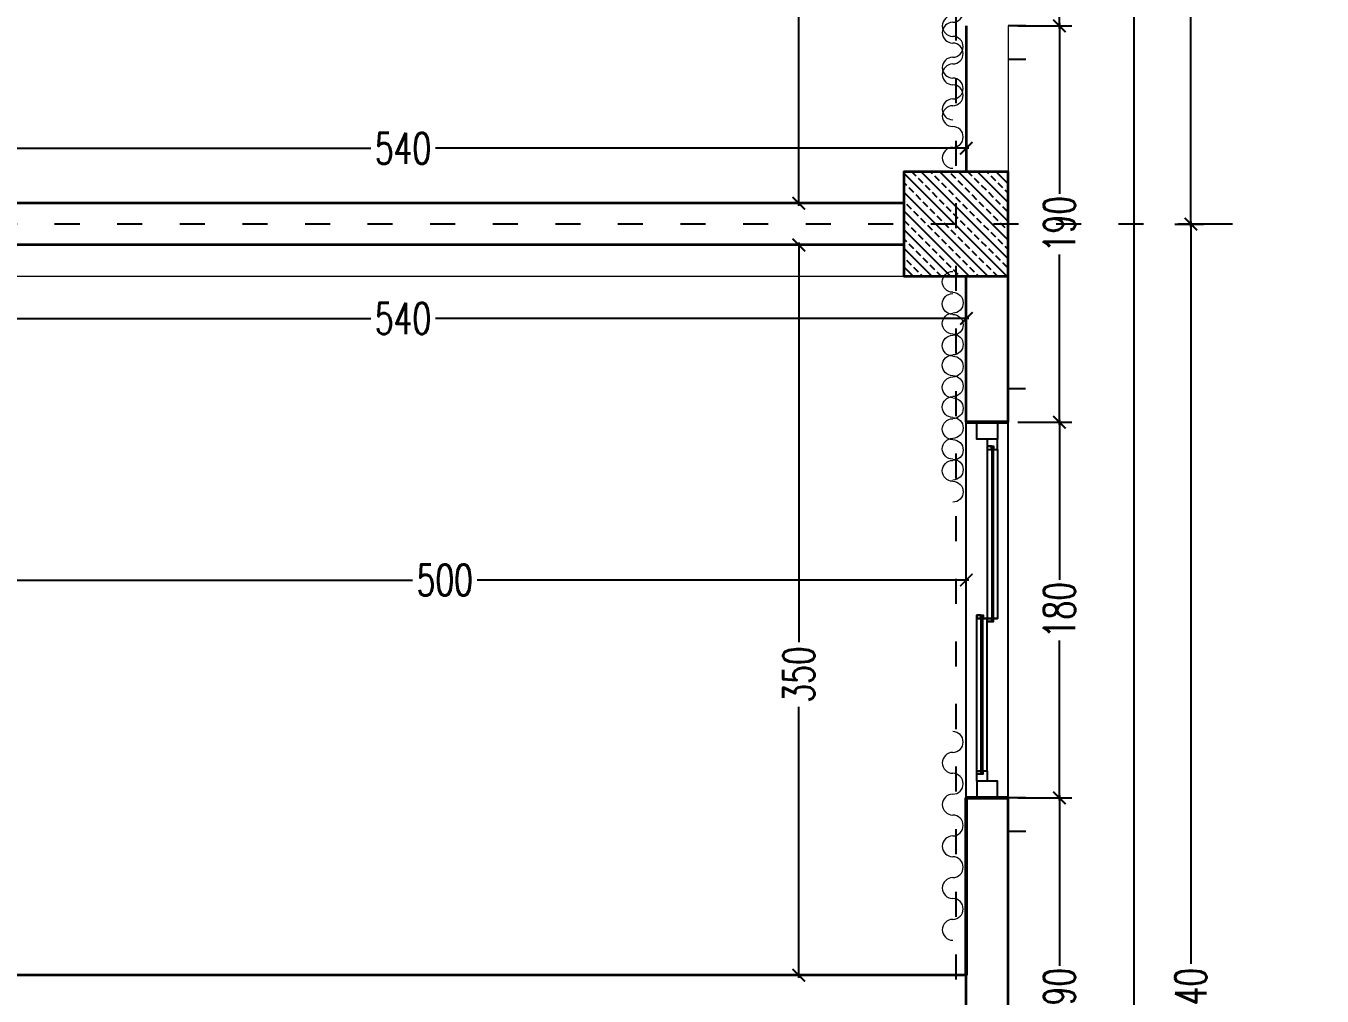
# Model space of a CAD drawing. Header units: centimetres. Extents: x -3207095 to 15275363, y -32656 to 4798027.
# Drawn here: x 701324 to 701946, y 4437710 to 4438175 of the extents above; entities that cross this region are included whole.
import ezdxf

# ---------------------------------------------------------------- set-up
doc = ezdxf.new("R2010")
doc.units = ezdxf.units.CM
doc.linetypes.add('ACAD_ISO03W100', pattern=[30, 12, -18])
doc.linetypes.add('DUZ', pattern=[500, 500])
doc.layers.get('0').update_dxf_attribs({"color": 1, "linetype": 'DUZ'})
for name, color, linetype in [('AGAC', 116, 'Continuous'), ('DIM', 1, 'DUZ'), ('KOLTAR_F', 145, 'Continuous'), ('PEN', 161, 'Continuous'), ('söve', 26, 'DUZ')]:
    doc.layers.add(name, color=color, linetype=linetype)
for name, color, linetype, lineweight in [('cam', 143, 'Continuous', 20), ('DUV', 220, 'Continuous', 50), ('DUVAR', 7, 'Continuous', 35), ('FE_PERDE', 205, 'Continuous', 15), ('gor25', 142, 'Continuous', 25), ('iç duvar', 7, 'Continuous', 50), ('KOLON_F', 3, 'Continuous', 35)]:
    doc.layers.add(name, color=color, linetype=linetype, lineweight=lineweight)
doc.styles.add('DIM', font='ROMANSTW.SHX', dxfattribs={"width": 0.7})
doc.dimstyles.new('1_100', dxfattribs={"dimtxt": 15, "dimasz": 6, "dimexe": 6, "dimexo": 0, "dimgap": 2, "dimtad": 0, "dimdec": 1, "dimzin": 11, "dimdsep": 46, "dimtxsty": 'DIM', "dimblk": 'ARCHTICK', "dimcen": 3, "dimdle": 1.25, "dimclrt": 2, "dimadec": 0, "dimazin": 0, "dimtfac": 1.25, "dimtdec": 1, "dimtix": 1, "dimtofl": 0, "dimtmove": 1, "dimatfit": 3, "dimldrblk": 'ARCHTICK', "dimfxl": 20, "dimfxlon": 1, "dimtolj": 1, "dimtzin": 0, "dimarcsym": 0})
pattern_1 = [(135, (5203197.566, 3777471.098), (-4.4901280605, -4.4901280605), []), (135, (5203197.566, 3777475.588), (-4.4901280605, -4.4901280605), [3.175, -1.5875])]

# ---------------------------------------------------------------- blocks, each defined once
blk = doc.blocks.new('GEN_BLOCK00601')
at = {"linetype": 'Continuous', "ltscale": 50}
for centre, start, end in [((50, 50), 0, 180), ((250, 50), 0, 180), ((450, 50), 0, 180), ((650, 50), 0, 180), ((850, 50), 0, 180), ((150, 50), 180, 0), ((350, 50), 180, 0), ((550, 50), 180, 0), ((750, 50), 180, 0), ((950, 50), 180, 0)]:
    blk.add_arc(centre, 50, start, end, dxfattribs=at)
for tag in ['Sfb', 'FLOOR']:
    blk.add_attdef(tag, (0, 0), '', height=1)
blk = doc.blocks.new('_ArchTick')
at = {"color": 0, "linetype": 'ByBlock', "const_width": 0.15}
blk.add_lwpolyline([(-0.5, -0.5), (0.5, 0.5)], dxfattribs=at)
blk = doc.blocks.new('*D5177')
at = {"layer": 'Defpoints', "color": 0, "linetype": 'Continuous', "lineweight": 5, "transparency": 16777216}
for p in [(701795.1, 4437804.58), (701819.72, 4437804.58), (701795.1, 4437614.58)]:
    blk.add_point(p, dxfattribs=at)
at = {"layer": 'DIM', "color": 0, "linetype": 'Continuous', "lineweight": -2, "transparency": 16777216}
for p, q in [((701799.72, 4437804.58), (701825.72, 4437804.58)), ((701819.72, 4437805.83), (701819.72, 4437724.08)), ((701819.72, 4437613.33), (701819.72, 4437695.08)), ((701799.72, 4437614.58), (701825.72, 4437614.58))]:
    blk.add_line(p, q, dxfattribs=at)
at = {"layer": 'DIM', "color": 0, "linetype": 'Continuous', "lineweight": -2, "transparency": 16777216, "xscale": 6, "yscale": 6, "zscale": 6}
for p, rotation in [((701819.72, 4437804.58), 90), ((701819.72, 4437614.58), 270)]:
    blk.add_blockref('_ArchTick', p, dxfattribs=dict(at, rotation=rotation))
at = {"layer": 'DIM', "color": 2, "linetype": 'Continuous', "lineweight": 5, "transparency": 16777216, "insert": (701819.72, 4437709.58), "char_height": 15, "attachment_point": 5, "rotation": 90, "style": 'DIM'}
blk.add_mtext('\\A1;190', dxfattribs=at)
blk = doc.blocks.new('*D5178')
at = {"layer": 'Defpoints', "color": 0, "linetype": 'Continuous', "lineweight": 5, "transparency": 16777216}
for p in [(701795.1, 4437984.58), (701819.72, 4437984.58), (701795.1, 4437804.58)]:
    blk.add_point(p, dxfattribs=at)
at = {"layer": 'DIM', "color": 0, "linetype": 'Continuous', "lineweight": -2, "transparency": 16777216}
for p, q in [((701799.72, 4437984.58), (701825.72, 4437984.58)), ((701819.72, 4437985.83), (701819.72, 4437909.08)), ((701819.72, 4437803.33), (701819.72, 4437880.08)), ((701799.72, 4437804.58), (701825.72, 4437804.58))]:
    blk.add_line(p, q, dxfattribs=at)
at = {"layer": 'DIM', "color": 0, "linetype": 'Continuous', "lineweight": -2, "transparency": 16777216, "xscale": 6, "yscale": 6, "zscale": 6}
for p, rotation in [((701819.72, 4437984.58), 90), ((701819.72, 4437804.58), 270)]:
    blk.add_blockref('_ArchTick', p, dxfattribs=dict(at, rotation=rotation))
at = {"layer": 'DIM', "color": 2, "linetype": 'Continuous', "lineweight": 5, "transparency": 16777216, "insert": (701819.72, 4437894.58), "char_height": 15, "attachment_point": 5, "rotation": 90, "style": 'DIM'}
blk.add_mtext('\\A1;180', dxfattribs=at)
blk = doc.blocks.new('*D5179')
at = {"layer": 'Defpoints', "color": 0, "linetype": 'Continuous', "lineweight": 5, "transparency": 16777216}
for p in [(701795.1, 4438174.58), (701819.72, 4438174.58), (701795.1, 4437984.58)]:
    blk.add_point(p, dxfattribs=at)
at = {"layer": 'DIM', "color": 0, "linetype": 'Continuous', "lineweight": -2, "transparency": 16777216}
for p, q in [((701799.72, 4438174.58), (701825.72, 4438174.58)), ((701819.72, 4438175.83), (701819.72, 4438094.08)), ((701819.72, 4437983.33), (701819.72, 4438065.08)), ((701799.72, 4437984.58), (701825.72, 4437984.58))]:
    blk.add_line(p, q, dxfattribs=at)
at = {"layer": 'DIM', "color": 0, "linetype": 'Continuous', "lineweight": -2, "transparency": 16777216, "xscale": 6, "yscale": 6, "zscale": 6}
for p, rotation in [((701819.72, 4438174.58), 90), ((701819.72, 4437984.58), 270)]:
    blk.add_blockref('_ArchTick', p, dxfattribs=dict(at, rotation=rotation))
at = {"layer": 'DIM', "color": 2, "linetype": 'Continuous', "lineweight": 5, "transparency": 16777216, "insert": (701819.72, 4438079.58), "char_height": 15, "attachment_point": 5, "rotation": 90, "style": 'DIM'}
blk.add_mtext('\\A1;190', dxfattribs=at)
blk = doc.blocks.new('*D5180')
at = {"layer": 'Defpoints', "color": 0, "linetype": 'Continuous', "lineweight": 5, "transparency": 16777216}
for p in [(701795.1, 4438354.58), (701819.72, 4438354.58), (701795.1, 4438174.58)]:
    blk.add_point(p, dxfattribs=at)
at = {"layer": 'DIM', "color": 0, "linetype": 'Continuous', "lineweight": -2, "transparency": 16777216}
for p, q in [((701819.72, 4438355.83), (701819.72, 4438279.08)), ((701799.72, 4438354.58), (701825.72, 4438354.58)), ((701819.72, 4438173.33), (701819.72, 4438250.08)), ((701799.72, 4438174.58), (701825.72, 4438174.58))]:
    blk.add_line(p, q, dxfattribs=at)
at = {"layer": 'DIM', "color": 0, "linetype": 'Continuous', "lineweight": -2, "transparency": 16777216, "xscale": 6, "yscale": 6, "zscale": 6}
for p, rotation in [((701819.72, 4438354.58), 90), ((701819.72, 4438174.58), 270)]:
    blk.add_blockref('_ArchTick', p, dxfattribs=dict(at, rotation=rotation))
at = {"layer": 'DIM', "color": 2, "linetype": 'Continuous', "lineweight": 5, "transparency": 16777216, "insert": (701819.72, 4438264.58), "char_height": 15, "attachment_point": 5, "rotation": 90, "style": 'DIM'}
blk.add_mtext('\\A1;180', dxfattribs=at)
blk = doc.blocks.new('*D5187')
at = {"layer": 'Defpoints', "color": 0, "linetype": 'Continuous', "lineweight": 5, "transparency": 16777216}
for p in [(701875.12, 4438819.58), (701882.71, 4438079.58), (701945.63, 4438079.58)]:
    blk.add_point(p, dxfattribs=at)
at = {"layer": 'DIM', "color": 0, "linetype": 'Continuous', "lineweight": -2, "transparency": 16777216}
for p, q in [((701882.71, 4438820.83), (701882.71, 4438465.08)), ((701875.12, 4438819.58), (701888.71, 4438819.58)), ((701882.71, 4438078.33), (701882.71, 4438434.08)), ((701902.71, 4438079.58), (701876.71, 4438079.58))]:
    blk.add_line(p, q, dxfattribs=at)
at = {"layer": 'DIM', "color": 0, "linetype": 'Continuous', "lineweight": -2, "transparency": 16777216, "xscale": 6, "yscale": 6, "zscale": 6}
for p, rotation in [((701882.71, 4438819.58), 90), ((701882.71, 4438079.58), 270)]:
    blk.add_blockref('_ArchTick', p, dxfattribs=dict(at, rotation=rotation))
at = {"layer": 'DIM', "color": 2, "linetype": 'Continuous', "lineweight": 5, "transparency": 16777216, "insert": (701882.71, 4438449.58), "char_height": 15, "attachment_point": 5, "rotation": 90, "style": 'DIM'}
blk.add_mtext('\\A1;740', dxfattribs=at)
blk = doc.blocks.new('*D5188')
at = {"layer": 'Defpoints', "color": 0, "linetype": 'Continuous', "lineweight": 5, "transparency": 16777216}
for p in [(701875.12, 4438079.58), (701875.12, 4437339.58), (701882.71, 4437339.58)]:
    blk.add_point(p, dxfattribs=at)
at = {"layer": 'DIM', "color": 0, "linetype": 'Continuous', "lineweight": -2, "transparency": 16777216}
for p, q in [((701875.12, 4438079.58), (701888.71, 4438079.58)), ((701882.71, 4438080.83), (701882.71, 4437725.08)), ((701882.71, 4437338.33), (701882.71, 4437694.08)), ((701875.12, 4437339.58), (701888.71, 4437339.58))]:
    blk.add_line(p, q, dxfattribs=at)
at = {"layer": 'DIM', "color": 0, "linetype": 'Continuous', "lineweight": -2, "transparency": 16777216, "xscale": 6, "yscale": 6, "zscale": 6}
for p, rotation in [((701882.71, 4438079.58), 90), ((701882.71, 4437339.58), 270)]:
    blk.add_blockref('_ArchTick', p, dxfattribs=dict(at, rotation=rotation))
at = {"layer": 'DIM', "color": 2, "linetype": 'Continuous', "lineweight": 5, "transparency": 16777216, "insert": (701882.71, 4437709.58), "char_height": 15, "attachment_point": 5, "rotation": 90, "style": 'DIM'}
blk.add_mtext('\\A1;740', dxfattribs=at)
blk = doc.blocks.new('*D5191')
at = {"layer": 'Defpoints', "color": 0, "linetype": 'Continuous', "lineweight": 5, "transparency": 16777216}
for p in [(701825.72, 4439884.58), (701855.58, 4439884.58), (701825.72, 4436944.58)]:
    blk.add_point(p, dxfattribs=at)
at = {"layer": 'DIM', "color": 0, "linetype": 'Continuous', "lineweight": -2, "transparency": 16777216}
for p, q in [((701835.58, 4439884.58), (701861.58, 4439884.58)), ((701855.58, 4439885.83), (701855.58, 4438435.08)), ((701855.58, 4436943.33), (701855.58, 4438394.08)), ((701835.58, 4436944.58), (701861.58, 4436944.58))]:
    blk.add_line(p, q, dxfattribs=at)
at = {"layer": 'DIM', "color": 0, "linetype": 'Continuous', "lineweight": -2, "transparency": 16777216, "xscale": 6, "yscale": 6, "zscale": 6}
for p, rotation in [((701855.58, 4439884.58), 90), ((701855.58, 4436944.58), 270)]:
    blk.add_blockref('_ArchTick', p, dxfattribs=dict(at, rotation=rotation))
at = {"layer": 'DIM', "color": 2, "linetype": 'Continuous', "lineweight": 5, "transparency": 16777216, "insert": (701855.58, 4438414.58), "char_height": 15, "attachment_point": 5, "rotation": 90, "style": 'DIM'}
blk.add_mtext('\\A1;2940', dxfattribs=at)
blk = doc.blocks.new('*D5324')
at = {"layer": 'Defpoints', "color": 0, "linetype": 'Continuous', "lineweight": 5, "transparency": 16777216}
for p in [(701745.1, 4438439.58), (701694.82, 4438089.58), (701734.26, 4438089.58)]:
    blk.add_point(p, dxfattribs=at)
at = {"layer": 'DIM', "color": 0, "linetype": 'Continuous', "lineweight": -2, "transparency": 16777216}
for p, q in [((701714.82, 4438439.58), (701688.82, 4438439.58)), ((701694.82, 4438440.83), (701694.82, 4438310.74)), ((701694.82, 4438088.33), (701694.82, 4438279.74)), ((701714.82, 4438089.58), (701688.82, 4438089.58))]:
    blk.add_line(p, q, dxfattribs=at)
at = {"layer": 'DIM', "color": 0, "linetype": 'Continuous', "lineweight": -2, "transparency": 16777216, "xscale": 6, "yscale": 6, "zscale": 6}
for p, rotation in [((701694.82, 4438439.58), 90), ((701694.82, 4438089.58), 270)]:
    blk.add_blockref('_ArchTick', p, dxfattribs=dict(at, rotation=rotation))
at = {"layer": 'DIM', "color": 2, "linetype": 'Continuous', "lineweight": 5, "transparency": 16777216, "insert": (701694.82, 4438295.24), "char_height": 15, "attachment_point": 5, "rotation": 90, "style": 'DIM'}
blk.add_mtext('\\A1;350', dxfattribs=at)
blk = doc.blocks.new('*D5325')
at = {"layer": 'Defpoints', "color": 0, "linetype": 'Continuous', "lineweight": 5, "transparency": 16777216}
for p in [(701734.26, 4438069.58), (701694.82, 4437719.58), (701734.26, 4437719.58)]:
    blk.add_point(p, dxfattribs=at)
at = {"layer": 'DIM', "color": 0, "linetype": 'Continuous', "lineweight": -2, "transparency": 16777216}
for p, q in [((701714.82, 4438069.58), (701688.82, 4438069.58)), ((701694.82, 4438070.83), (701694.82, 4437879.2)), ((701694.82, 4437718.33), (701694.82, 4437848.2)), ((701714.82, 4437719.58), (701688.82, 4437719.58))]:
    blk.add_line(p, q, dxfattribs=at)
at = {"layer": 'DIM', "color": 0, "linetype": 'Continuous', "lineweight": -2, "transparency": 16777216, "xscale": 6, "yscale": 6, "zscale": 6}
for p, rotation in [((701694.82, 4438069.58), 90), ((701694.82, 4437719.58), 270)]:
    blk.add_blockref('_ArchTick', p, dxfattribs=dict(at, rotation=rotation))
at = {"layer": 'DIM', "color": 2, "linetype": 'Continuous', "lineweight": 5, "transparency": 16777216, "insert": (701694.82, 4437863.7), "char_height": 15, "attachment_point": 5, "rotation": 90, "style": 'DIM'}
blk.add_mtext('\\A1;350', dxfattribs=at)
blk = doc.blocks.new('*D5373')
at = {"layer": 'Defpoints', "color": 0, "linetype": 'Continuous', "lineweight": 5, "transparency": 16777216}
for p in [(701235.1, 4438035.58), (701775.1, 4438034.36), (701775.1, 4438033.27)]:
    blk.add_point(p, dxfattribs=at)
at = {"layer": 'DIM', "color": 0, "linetype": 'Continuous', "lineweight": -2, "transparency": 16777216}
for p, q in [((701775.1, 4438033.27), (701775.1, 4438040.36)), ((701233.85, 4438034.36), (701489.6, 4438034.36)), ((701235.1, 4438035.58), (701235.1, 4438028.36)), ((701776.35, 4438034.36), (701520.6, 4438034.36))]:
    blk.add_line(p, q, dxfattribs=at)
at = {"layer": 'DIM', "color": 0, "linetype": 'Continuous', "lineweight": -2, "transparency": 16777216, "xscale": 6, "yscale": 6, "zscale": 6, "rotation": 180}
blk.add_blockref('_ArchTick', (701235.1, 4438034.36), dxfattribs=at)
at = {"layer": 'DIM', "color": 0, "linetype": 'Continuous', "lineweight": -2, "transparency": 16777216, "xscale": 6, "yscale": 6, "zscale": 6}
blk.add_blockref('_ArchTick', (701775.1, 4438034.36), dxfattribs=at)
at = {"layer": 'DIM', "color": 2, "linetype": 'Continuous', "lineweight": 5, "transparency": 16777216, "insert": (701505.1, 4438034.36), "char_height": 15, "attachment_point": 5, "style": 'DIM'}
blk.add_mtext('\\A1;540', dxfattribs=at)
blk = doc.blocks.new('*D5386')
at = {"layer": 'Defpoints', "color": 0, "linetype": 'Continuous', "lineweight": 5, "transparency": 16777216}
for p in [(701775.1, 4437909), (701275.1, 4437894.58), (701775.1, 4437894.58)]:
    blk.add_point(p, dxfattribs=at)
at = {"layer": 'DIM', "color": 0, "linetype": 'Continuous', "lineweight": -2, "transparency": 16777216}
for p, q in [((701275.1, 4437894.58), (701275.1, 4437915)), ((701775.1, 4437894.58), (701775.1, 4437915)), ((701273.85, 4437909), (701509.6, 4437909)), ((701776.35, 4437909), (701540.6, 4437909))]:
    blk.add_line(p, q, dxfattribs=at)
at = {"layer": 'DIM', "color": 0, "linetype": 'Continuous', "lineweight": -2, "transparency": 16777216, "xscale": 6, "yscale": 6, "zscale": 6, "rotation": 180}
blk.add_blockref('_ArchTick', (701275.1, 4437909), dxfattribs=at)
at = {"layer": 'DIM', "color": 0, "linetype": 'Continuous', "lineweight": -2, "transparency": 16777216, "xscale": 6, "yscale": 6, "zscale": 6}
blk.add_blockref('_ArchTick', (701775.1, 4437909), dxfattribs=at)
at = {"layer": 'DIM', "color": 2, "linetype": 'Continuous', "lineweight": 5, "transparency": 16777216, "insert": (701525.1, 4437909), "char_height": 15, "attachment_point": 5, "style": 'DIM'}
blk.add_mtext('\\A1;500', dxfattribs=at)
blk = doc.blocks.new('*D5098')
at = {"layer": 'Defpoints', "color": 0, "linetype": 'Continuous', "lineweight": 5, "transparency": 16777216}
for p in [(701235.1, 4438115.91), (701775.1, 4438115.91), (701775.1, 4438115.91)]:
    blk.add_point(p, dxfattribs=at)
at = {"layer": 'DIM', "color": 0, "linetype": 'Continuous', "lineweight": -2, "transparency": 16777216}
for p, q in [((701235.1, 4438115.91), (701235.1, 4438121.91)), ((701775.1, 4438115.91), (701775.1, 4438121.91)), ((701233.85, 4438115.91), (701489.6, 4438115.91)), ((701776.35, 4438115.91), (701520.6, 4438115.91))]:
    blk.add_line(p, q, dxfattribs=at)
at = {"layer": 'DIM', "color": 0, "linetype": 'Continuous', "lineweight": -2, "transparency": 16777216, "xscale": 6, "yscale": 6, "zscale": 6, "rotation": 180}
blk.add_blockref('_ArchTick', (701235.1, 4438115.91), dxfattribs=at)
at = {"layer": 'DIM', "color": 0, "linetype": 'Continuous', "lineweight": -2, "transparency": 16777216, "xscale": 6, "yscale": 6, "zscale": 6}
blk.add_blockref('_ArchTick', (701775.1, 4438115.91), dxfattribs=at)
at = {"layer": 'DIM', "color": 2, "linetype": 'Continuous', "lineweight": 5, "transparency": 16777216, "insert": (701505.1, 4438115.91), "char_height": 15, "attachment_point": 5, "style": 'DIM'}
blk.add_mtext('\\A1;540', dxfattribs=at)

msp = doc.modelspace()

# ---------------------------------------------------------------- hatches: boundary and pattern name
at = {"layer": 'KOLTAR_F'}
h = msp.add_hatch(dxfattribs=at)
h.set_pattern_fill('ANSI33', color=256, angle=90, style=0)
h.set_pattern_definition(pattern_1)
h.paths.add_polyline_path([(701795.1, 4438054.58), (701795.1, 4438104.58), (701745.1, 4438104.58), (701745.1, 4438054.58)])
h = msp.add_hatch(dxfattribs=at)
h.set_pattern_fill('ANSI33', color=256, angle=90, style=0)
h.set_pattern_definition(pattern_1)
h.paths.add_polyline_path([(701795.1, 4438054.58), (701795.1, 4438104.58), (701745.1, 4438104.58), (701745.1, 4438054.58)])
h = msp.add_hatch(dxfattribs=at)
h.set_pattern_fill('ANSI33', color=256, angle=90, style=0)
h.set_pattern_definition(pattern_1)
h.paths.add_polyline_path([(701795.1, 4438054.58), (701795.1, 4438104.58), (701745.1, 4438104.58), (701745.1, 4438054.58)])
h = msp.add_hatch(dxfattribs=at)
h.set_pattern_fill('ANSI33', color=256, angle=90, style=0)
h.set_pattern_definition(pattern_1)
h.paths.add_polyline_path([(701795.1, 4438054.58), (701795.1, 4438104.58), (701745.1, 4438104.58), (701745.1, 4438054.58)])

# ---------------------------------------------------------------- linework, layer by layer
at = {"color": 232, "linetype": 'ACAD_ISO03W100'}
for p, q in [((701770.1, 4439979.58), (701770.1, 4436849.58)), ((701890.1, 4438079.58), (697950.1, 4438079.58))]:
    msp.add_line(p, q, dxfattribs=at)
at = {"layer": 'AGAC'}
for p, q in [((701775.1, 4437804.58), (701775.1, 4437984.58)), ((701775.1, 4437804.58), (701775.1, 4437984.58)), ((701795.1, 4437804.58), (701795.1, 4437984.58)), ((701795.1, 4437804.58), (701795.1, 4437984.58))]:
    msp.add_line(p, q, dxfattribs=at)
at = {"layer": 'cam'}
for p, q in [((701787.1, 4437973.08), (701787.1, 4437889.08)), ((701787.1, 4437973.08), (701787.1, 4437889.08)), ((701787.6, 4437973.08), (701787.6, 4437889.08)), ((701787.6, 4437973.08), (701787.6, 4437889.08)), ((701788.1, 4437973.08), (701788.1, 4437889.08)), ((701788.1, 4437973.08), (701788.1, 4437889.08)), ((701782.1, 4437816.08), (701782.1, 4437892.08)), ((701782.1, 4437816.08), (701782.1, 4437892.08)), ((701782.6, 4437816.08), (701782.6, 4437892.08)), ((701782.6, 4437816.08), (701782.6, 4437892.08)), ((701783.1, 4437816.08), (701783.1, 4437892.08)), ((701783.1, 4437816.08), (701783.1, 4437892.08))]:
    msp.add_line(p, q, dxfattribs=at)
at = {"layer": 'DUV'}
for p, q in [((701775.1, 4437984.58), (701795.1, 4437984.58)), ((701775.1, 4437984.58), (701795.1, 4437984.58)), ((701775.1, 4437984.58), (701795.1, 4437984.58)), ((701775.1, 4437984.58), (701795.1, 4437984.58)), ((701775.1, 4437804.58), (701795.1, 4437804.58)), ((701775.1, 4437804.58), (701775.1, 4437719.58)), ((701775.1, 4437804.58), (701795.1, 4437804.58)), ((701775.1, 4437804.58), (701795.1, 4437804.58)), ((701775.1, 4437804.58), (701795.1, 4437804.58))]:
    msp.add_line(p, q, dxfattribs=at)
at = {"layer": 'DUVAR'}
for p, q in [((701775.1, 4438174.58), (701775.1, 4438104.58)), ((701775.1, 4438174.58), (701775.1, 4438104.58)), ((701745.1, 4438089.58), (701275.1, 4438089.58)), ((701745.1, 4438069.58), (701275.1, 4438069.58)), ((701775.1, 4437984.58), (701775.1, 4438054.58)), ((701775.1, 4437984.58), (701775.1, 4438054.58)), ((701795.1, 4437984.58), (701795.1, 4438054.58)), ((701795.1, 4437984.58), (701795.1, 4438054.58)), ((701775.1, 4437984.58), (701795.1, 4437984.58)), ((701775.1, 4437984.58), (701795.1, 4437984.58)), ((701775.1, 4437804.58), (701795.1, 4437804.58)), ((701775.1, 4437614.58), (701775.1, 4437804.58)), ((701775.1, 4437719.58), (701775.1, 4437804.58)), ((701775.1, 4437804.58), (701795.1, 4437804.58)), ((701795.1, 4437614.58), (701795.1, 4437804.58)), ((701775.1, 4437719.58), (701275.1, 4437719.58))]:
    msp.add_line(p, q, dxfattribs=at)
at = {"layer": 'gor25'}
for p, q in [((701785.1, 4437971.58), (701785.1, 4437890.58)), ((701785.1, 4437971.58), (701785.1, 4437890.58)), ((701790.1, 4437971.58), (701790.1, 4437890.58)), ((701790.1, 4437971.58), (701790.1, 4437890.58)), ((701780.1, 4437817.58), (701780.1, 4437890.58)), ((701780.1, 4437817.58), (701780.1, 4437890.58)), ((701785.1, 4437817.58), (701785.1, 4437890.58)), ((701785.1, 4437817.58), (701785.1, 4437890.58))]:
    msp.add_line(p, q, dxfattribs=at)
at = {"layer": 'iç duvar', "color": 7, "lineweight": 18}
for p, q in [((701795.1, 4438174.58), (701795.1, 4438104.58)), ((701795.1, 4438174.58), (701795.1, 4438104.58)), ((701795.1, 4437614.58), (701795.1, 4437804.58))]:
    msp.add_line(p, q, dxfattribs=at)
at = {"layer": 'iç duvar', "color": 252, "linetype": 'Continuous', "lineweight": 5, "true_color": 0x939598}
msp.add_line((701275.1, 4438054.58), (701745.1, 4438054.58), dxfattribs=at)
at = {"layer": 'KOLON_F'}
msp.add_lwpolyline([(701795.1, 4438054.58), (701795.1, 4438104.58), (701745.1, 4438104.58), (701745.1, 4438054.58)], close=True, dxfattribs=at)
msp.add_lwpolyline([(701795.1, 4438054.58), (701795.1, 4438104.58), (701745.1, 4438104.58), (701745.1, 4438054.58)], close=True, dxfattribs=at)
msp.add_lwpolyline([(701795.1, 4438054.58), (701795.1, 4438104.58), (701745.1, 4438104.58), (701745.1, 4438054.58)], close=True, dxfattribs=at)
msp.add_lwpolyline([(701795.1, 4438054.58), (701795.1, 4438104.58), (701745.1, 4438104.58), (701745.1, 4438054.58)], close=True, dxfattribs=at)
at = {"layer": 'PEN'}
for points in [[(701790.1, 4437976.58), (701790.1, 4437976.58), (701780.1, 4437976.58), (701780.1, 4437984.58), (701780.1, 4437984.58), (701790.1, 4437984.58), (701790.1, 4437984.58), (701790.1, 4437984.58), (701790.1, 4437976.58)], [(701790.1, 4437976.58), (701790.1, 4437976.58), (701780.1, 4437976.58), (701780.1, 4437984.58), (701780.1, 4437984.58), (701790.1, 4437984.58), (701790.1, 4437984.58), (701790.1, 4437984.58), (701790.1, 4437976.58)], [(701790.1, 4437976.58), (701790.1, 4437976.58), (701785.1, 4437976.58), (701785.1, 4437973.08), (701787.1, 4437973.08), (701788.1, 4437973.08), (701788.1, 4437971.58), (701790.1, 4437971.58), (701790.1, 4437976.58)], [(701790.1, 4437976.58), (701790.1, 4437976.58), (701785.1, 4437976.58), (701785.1, 4437973.08), (701787.1, 4437973.08), (701788.1, 4437973.08), (701788.1, 4437971.58), (701790.1, 4437971.58), (701790.1, 4437976.58)], [(701785.1, 4437973.08), (701785.1, 4437971.58), (701787.1, 4437971.58), (701787.1, 4437973.08)], [(701785.1, 4437973.08), (701785.1, 4437971.58), (701787.1, 4437971.58), (701787.1, 4437973.08)], [(701785.1, 4437890.58), (701785.1, 4437890.58), (701780.1, 4437890.58), (701780.1, 4437892.08), (701782.1, 4437892.08), (701783.1, 4437892.08), (701783.1, 4437890.58), (701785.1, 4437890.58), (701785.1, 4437890.58)], [(701780.1, 4437892.08), (701780.1, 4437890.58), (701782.1, 4437890.58), (701782.1, 4437892.08)], [(701785.1, 4437890.58), (701785.1, 4437890.58), (701780.1, 4437890.58), (701780.1, 4437892.08), (701782.1, 4437892.08), (701783.1, 4437892.08), (701783.1, 4437890.58), (701785.1, 4437890.58), (701785.1, 4437890.58)], [(701780.1, 4437892.08), (701780.1, 4437890.58), (701782.1, 4437890.58), (701782.1, 4437892.08)], [(701785.1, 4437889.08), (701785.1, 4437890.58), (701787.1, 4437890.58), (701787.1, 4437889.08)], [(701790.1, 4437890.58), (701790.1, 4437890.58), (701785.1, 4437890.58), (701785.1, 4437889.08), (701787.1, 4437889.08), (701788.1, 4437889.08), (701788.1, 4437890.58), (701790.1, 4437890.58), (701790.1, 4437890.58)], [(701785.1, 4437889.08), (701785.1, 4437890.58), (701787.1, 4437890.58), (701787.1, 4437889.08)], [(701790.1, 4437890.58), (701790.1, 4437890.58), (701785.1, 4437890.58), (701785.1, 4437889.08), (701787.1, 4437889.08), (701788.1, 4437889.08), (701788.1, 4437890.58), (701790.1, 4437890.58), (701790.1, 4437890.58)], [(701785.1, 4437812.58), (701785.1, 4437812.58), (701780.1, 4437812.58), (701780.1, 4437816.08), (701782.1, 4437816.08), (701783.1, 4437816.08), (701783.1, 4437817.58), (701785.1, 4437817.58), (701785.1, 4437812.58)], [(701780.1, 4437816.08), (701780.1, 4437817.58), (701782.1, 4437817.58), (701782.1, 4437816.08)], [(701785.1, 4437812.58), (701785.1, 4437812.58), (701780.1, 4437812.58), (701780.1, 4437816.08), (701782.1, 4437816.08), (701783.1, 4437816.08), (701783.1, 4437817.58), (701785.1, 4437817.58), (701785.1, 4437812.58)], [(701780.1, 4437816.08), (701780.1, 4437817.58), (701782.1, 4437817.58), (701782.1, 4437816.08)], [(701790.1, 4437812.58), (701790.1, 4437812.58), (701780.1, 4437812.58), (701780.1, 4437804.58), (701780.1, 4437804.58), (701790.1, 4437804.58), (701790.1, 4437804.58), (701790.1, 4437804.58), (701790.1, 4437812.58)], [(701790.1, 4437812.58), (701790.1, 4437812.58), (701780.1, 4437812.58), (701780.1, 4437804.58), (701780.1, 4437804.58), (701790.1, 4437804.58), (701790.1, 4437804.58), (701790.1, 4437804.58), (701790.1, 4437812.58)]]:
    msp.add_lwpolyline(points, close=True, dxfattribs=at)
at = {"layer": 'söve'}
for p, q in [((701803.68, 4438174.58), (701795.1, 4438174.58)), ((701803.68, 4438158.45), (701795.1, 4438158.45)), ((701803.68, 4438158.45), (701795.1, 4438158.45)), ((701803.47, 4438000.71), (701795.1, 4438000.71)), ((701803.68, 4437804.58), (701795.1, 4437804.58)), ((701803.68, 4437788.45), (701795.1, 4437788.45))]:
    msp.add_line(p, q, dxfattribs=at)

# ---------------------------------------------------------------- block references
at = {"layer": 'FE_PERDE', "yscale": 0.100000202655411, "zscale": 0.100000202655411}
for p, xscale, rotation in [((701773.6, 4438129.58), 0.100000202655411, 90.00000000000001), ((701773.6, 4438046.31), -0.100000202655411, 90)]:
    msp.add_blockref('GEN_BLOCK00601', p, dxfattribs=dict(at, xscale=xscale, rotation=rotation))
at = {"layer": 'FE_PERDE', "extrusion": (0, 0, -1), "yscale": 0.100000202655411, "zscale": -0.100000202655411, "rotation": 270}
for p, xscale in [((-701773.6, 4438106.35), -0.100000202655411), ((-701773.6, 4438056.9), 0.100000202655411), ((-701773.6, 4437736.35), -0.100000202655411)]:
    msp.add_blockref('GEN_BLOCK00601', p, dxfattribs=dict(at, xscale=xscale))

# ---------------------------------------------------------------- dimensions: what is measured, and where the dimension line sits
at = {"layer": 'DIM', "linetype": 'Continuous', "lineweight": 5}
for base, p1, p2, angle, picture, middle in [((701855.58, 4439884.58), (701825.72, 4436944.58), (701825.72, 4439884.58), 90, '*D5191', (701855.58, 4438414.58)), ((701882.71, 4438079.58), (701875.12, 4438819.58), (701945.63, 4438079.58), 90, '*D5187', (701882.71, 4438449.58)), ((701819.72, 4438354.58), (701795.1, 4438174.58), (701795.1, 4438354.58), 90, '*D5180', (701819.72, 4438264.58)), ((701819.72, 4438174.58), (701795.1, 4437984.58), (701795.1, 4438174.58), 90, '*D5179', (701819.72, 4438079.58)), ((701775.1, 4438115.91), (701235.1, 4438115.91), (701775.1, 4438115.91), 180, '*D5098', (701505.1, 4438115.91)), ((701882.71, 4437339.58), (701875.12, 4438079.58), (701875.12, 4437339.58), 90, '*D5188', (701882.71, 4437709.58)), ((701775.1, 4438034.36), (701235.1, 4438035.58), (701775.1, 4438033.27), 180, '*D5373', (701505.1, 4438034.36)), ((701819.72, 4437984.58), (701795.1, 4437804.58), (701795.1, 4437984.58), 90, '*D5178', (701819.72, 4437894.58)), ((701775.1, 4437909), (701275.1, 4437894.58), (701775.1, 4437894.58), 180, '*D5386', (701525.1, 4437909)), ((701819.72, 4437804.58), (701795.1, 4437614.58), (701795.1, 4437804.58), 90, '*D5177', (701819.72, 4437709.58))]:
    dim = msp.add_linear_dim(base=base, p1=p1, p2=p2, angle=angle, dimstyle='1_100', dxfattribs=at)
    dim.commit()
    dim.dimension.update_dxf_attribs({"geometry": picture, "text_midpoint": middle})
for base, p1, p2, picture, middle in [((701694.82, 4438089.58), (701745.1, 4438439.58), (701734.26, 4438089.58), '*D5324', (701694.82, 4438295.24)), ((701694.82, 4437719.58), (701734.26, 4438069.58), (701734.26, 4437719.58), '*D5325', (701694.82, 4437863.7))]:
    dim = msp.add_linear_dim(base=base, p1=p1, p2=p2, angle=90, dimstyle='1_100', dxfattribs=at)
    dim.commit()
    dim.dimension.update_dxf_attribs({"geometry": picture, "text_midpoint": middle, "dimtype": 160})

doc.saveas('drawing.dxf')
